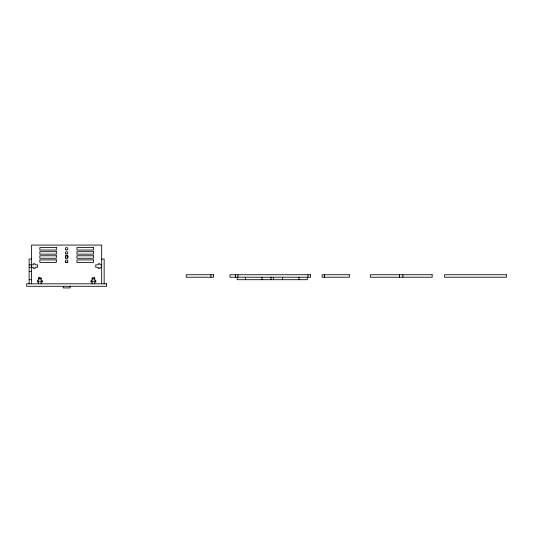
<?xml version="1.0" encoding="UTF-8"?>
<svg xmlns="http://www.w3.org/2000/svg" width="533" height="533" viewBox="0 0 533 533"><rect width="100%" height="100%" fill="white"/><g stroke="black" fill="none" stroke-linecap="round" stroke-linejoin="round"><path stroke-width="0.8" d="M31.594 259.078L29.122 259.078L29.122 283.809M101.67 259.078L104.142 259.078L104.142 283.809M65.352 262.376L67.911 262.376M29.122 264.854L33.246 264.854L33.246 263.782L35.058 263.782L35.058 264.854L37.53 264.854L37.53 267.326L35.058 267.326L35.058 268.399L33.246 268.399L33.246 267.326L29.122 267.326M101.67 264.854L100.017 264.854L100.017 263.782L98.205 263.782L98.205 264.854L95.733 264.854L95.733 267.326L98.205 267.326L98.205 268.399L100.017 268.399L100.017 267.326L101.67 267.326M29.122 271.444L31.594 271.444M38.189 278.866L41.487 278.866M91.776 278.866L95.074 278.866M29.122 279.692L31.594 279.692M37.343 281.337L42.314 281.337M90.95 281.337L95.92 281.337M402.888 274.742L402.888 277.22M399.59 274.742L399.59 277.22M324.604 274.742L324.604 277.22M308.007 274.742L308.007 277.22M307.294 277.22L307.294 279.692L237.218 279.692L237.218 277.22M299.046 277.22L299.046 279.692M282.563 277.22L282.563 279.692M273.496 277.22L273.496 279.692M271.017 277.22L271.017 279.692M261.95 277.22L261.95 279.692M245.466 277.22L245.466 279.692M237.938 274.742L237.938 277.22M235.459 274.742L235.459 277.22M210.948 274.742L210.948 277.22M101.67 283.809L101.67 245.067L31.594 245.067L31.594 283.809M94.661 283.809L94.661 282.164L95.733 282.164L95.733 280.351L94.661 280.351L94.661 277.88L92.189 277.88L92.189 280.351L91.116 280.351L91.116 282.164L92.189 282.164L92.189 283.809M94.248 277.22L94.248 278.866M70.05 286.288L70.05 287.933L63.287 287.933L63.287 286.288M67.871 258.258L67.871 255.78L65.392 255.78L65.392 258.258M41.074 283.809L41.074 282.164L42.147 282.164L42.147 280.351L41.074 280.351L41.074 277.88L38.603 277.88L38.603 280.351L37.53 280.351L37.53 282.164L38.603 282.164L38.603 283.809M39.016 277.22L39.016 278.866M56.325 247.539L39.842 247.539L39.842 250.01L56.325 250.01L56.325 247.539M93.422 247.539L76.939 247.539L76.939 250.01L93.422 250.01L93.422 247.539M56.325 251.663L39.842 251.663L39.842 254.134L56.325 254.134L56.325 251.663M93.422 251.663L76.939 251.663L76.939 254.134L93.422 254.134L93.422 251.663M56.325 255.78L39.842 255.78L39.842 258.258L56.325 258.258L56.325 255.78M93.422 255.78L76.939 255.78L76.939 258.258L93.422 258.258L93.422 255.78M56.325 259.904L39.842 259.904L39.842 262.376L56.325 262.376L56.325 259.904M93.422 259.904L76.939 259.904L76.939 262.376L93.422 262.376L93.422 259.904M213.42 274.742L186.217 274.742L186.217 277.22L213.42 277.22L213.42 274.742M310.479 274.742L229.976 274.742L229.976 277.22L310.479 277.22L310.479 274.742M349.335 274.742L322.132 274.742L322.132 277.22L349.335 277.22L349.335 274.742M432.156 274.742L370.328 274.742L370.328 277.22L432.156 277.22L432.156 274.742M506.35 274.742L444.522 274.742L444.522 277.22L506.35 277.22L506.35 274.742M106.613 283.809L26.65 283.809L26.65 286.288L106.613 286.288L106.613 283.809M66.012 258.092A1.239 1.239 0 0 0 67.871 257.019A1.239 1.239 0 0 0 66.012 255.947A1.239 1.239 0 0 0 66.012 258.092M66.012 262.209A1.239 1.239 0 0 0 67.871 261.143A1.239 1.239 0 0 0 66.012 260.071A1.239 1.239 0 0 0 66.012 262.209M66.012 253.968A1.239 1.239 0 0 0 67.871 252.895A1.239 1.239 0 0 0 66.012 251.829A1.239 1.239 0 0 0 66.012 253.968M66.012 249.844A1.239 1.239 0 0 0 67.871 248.778A1.239 1.239 0 0 0 66.012 247.705A1.239 1.239 0 0 0 66.012 249.844"/></g></svg>
